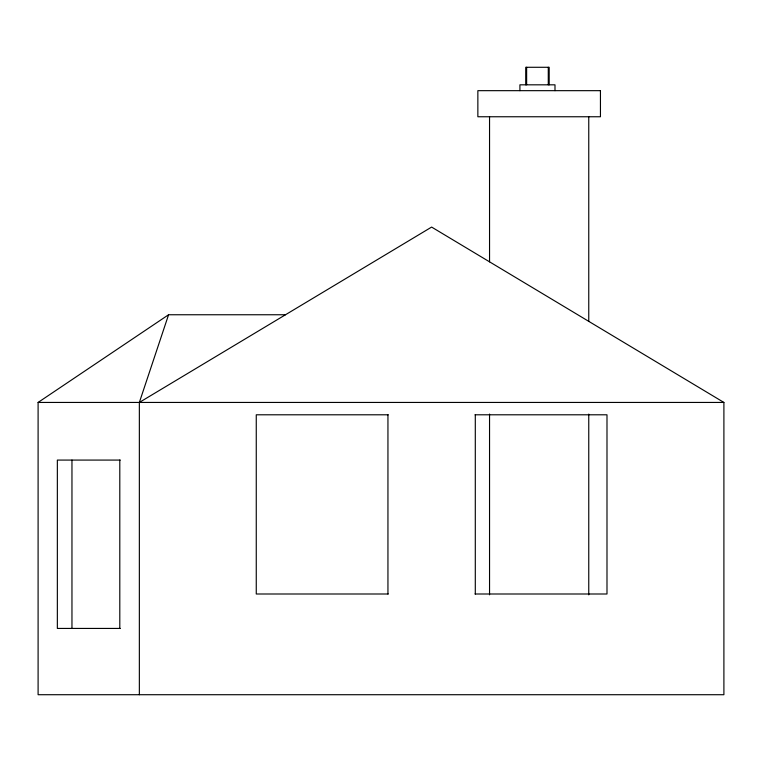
<?xml version="1.0" encoding="UTF-8"?>
<svg xmlns="http://www.w3.org/2000/svg" width="762" height="762" viewBox="0 0 762 762"><rect width="100%" height="100%" fill="white"/><g stroke="black" fill="none" stroke-linecap="round" stroke-linejoin="round"><path stroke-width="1.14" d="M139.351 694.715L139.351 402.441L168.573 314.754L285.483 314.754M139.351 402.441L431.625 227.076L723.9 402.441L723.9 694.715L38.1 694.715L38.1 402.441L168.573 314.754M38.1 402.441L723.9 402.441M388.229 414.795L256.261 414.795L256.261 593.998L388.229 593.998M475.021 414.795L606.99 414.795L606.99 593.998L475.021 593.998M120.272 460.077L57.35 460.077L57.35 628.431L120.272 628.431M588.759 116.757L588.759 321.354M588.759 414.099L588.759 594.846M554.993 90.668L554.993 84.82L519.913 84.82L519.913 90.668M549.183 84.82L549.183 67.285L525.723 67.285L525.723 84.82M548.278 67.285L548.278 84.82M526.628 67.285L526.628 84.82M489.547 116.757L489.547 261.833M489.547 414.061L489.547 594.836M475.298 414.795L475.298 593.998M387.944 414.795L387.944 593.998M119.796 460.077L119.796 628.431M71.961 460.077L71.961 628.431M600.446 90.668L477.86 90.668L477.86 116.757L600.446 116.757L600.446 90.668"/></g></svg>
